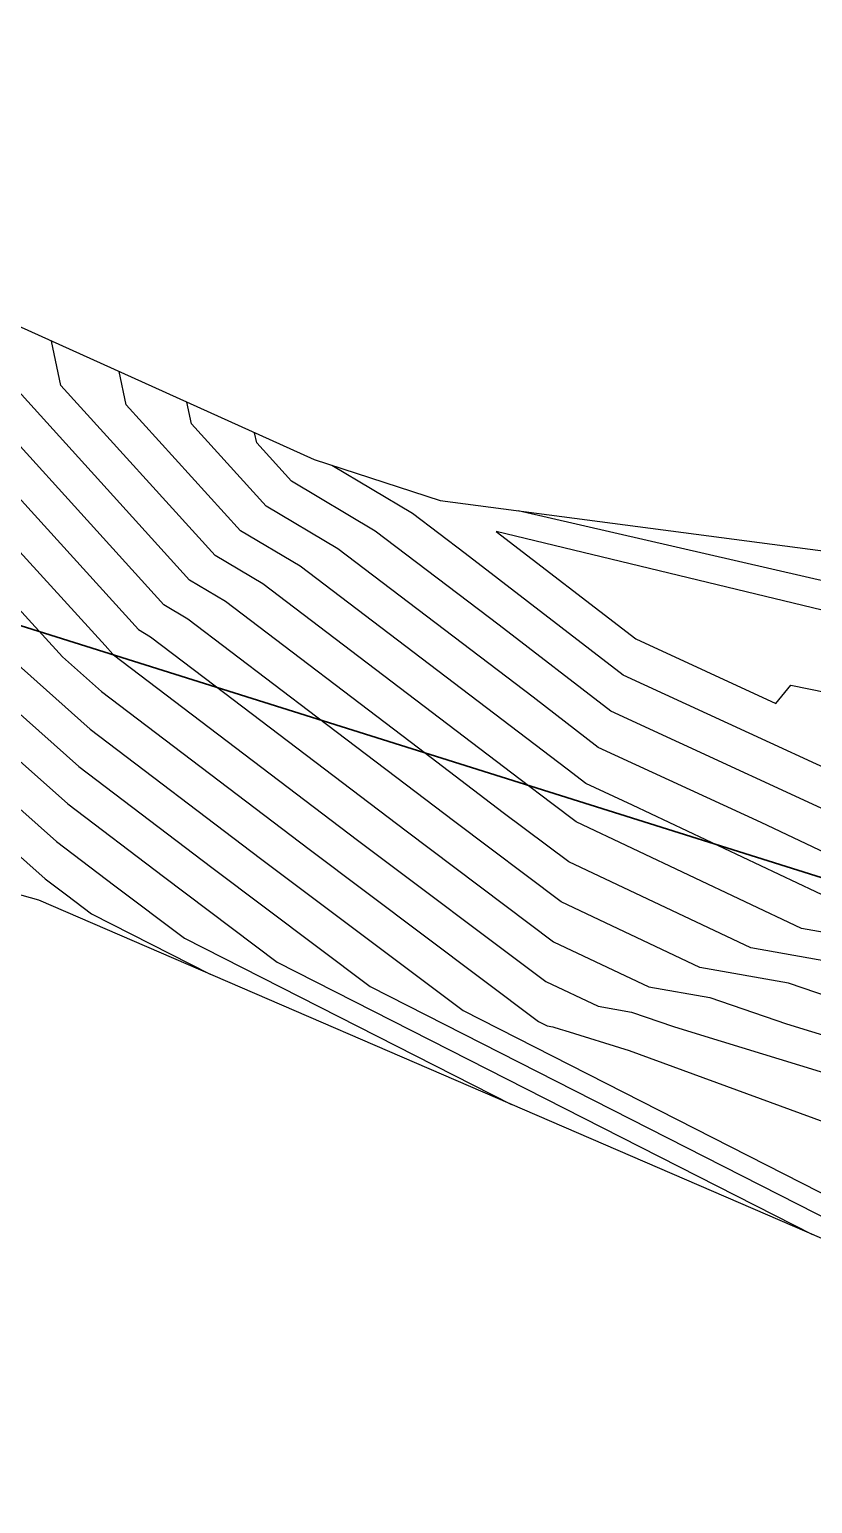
# Model space of a CAD drawing. Header units: metres. Extents: x 419533 to 423558, y 4805342 to 4807578.
# Drawn here: x 423371 to 423411.6, y 4807379 to 4807455.5 of the extents above; entities that cross this region are included whole.
import ezdxf

# ---------------------------------------------------------------- set-up
doc = ezdxf.new("R2010")
doc.units = ezdxf.units.M
for name, color, linetype in [('C-TINN-BNDY', 110, 'Continuous'), ('C-TOPO-MAJR', 9, 'Continuous'), ('C-TOPO-MINR', 8, 'Continuous')]:
    doc.layers.add(name, color=color, linetype=linetype)

# ---------------------------------------------------------------- blocks, each defined once
blk = doc.blocks.new('tower_bases_layout_1')
at = {"color": 31, "lineweight": 30, "true_color": 0xffbd7a, "elevation": 1718.013}
blk.add_lwpolyline([(423449.834, 4807399.592), (423130.593, 4807500.114), (421950.92, 4806612.998), (421795.045, 4806430.988), (421305.015, 4806147.038), (421305.015, 4806147.038), (420630.083, 4805770.97), (419765.157, 4805549.54), (419617.356, 4805580.088)], dxfattribs=at)
blk = doc.blocks.new('leg_extensions_profiles_1')
at = {"layer": 'C-TINN-BNDY', "color": 110, "linetype": 'Continuous', "lineweight": -3, "flags": 128}
blk.add_lwpolyline([(423220.106, 4807493.809), (423287.479, 4807472.539), (423346.75, 4807452.112), (423354.485, 4807447.326), (423385.794, 4807433.173), (423392.335, 4807431.048), (423478.812, 4807419.661), (423490.286, 4807398.361), (423486.816, 4807381.936), (423448.832, 4807381.034), (423447.639, 4807381.11), (423434.405, 4807383.107), (423371.514, 4807410.312), (423322.65, 4807423.992), (423315.63, 4807426.111), (423282.366, 4807436.107), (423260.757, 4807442.208), (423234.184, 4807452.05), (423222.298, 4807455.787)], dxfattribs=at)
at = {"layer": 'C-TOPO-MAJR', "color": 9, "linetype": 'Continuous', "lineweight": -3, "flags": 128}
for points, elevation in [([(423351.278, 4807449.31), (423353.746, 4807444.059), (423356.645, 4807437.006), (423358.12, 4807435.985), (423370.133, 4807422.798), (423374.19, 4807419.189), (423383.019, 4807412.478), (423393.521, 4807404.581), (423419.383, 4807391.408), (423430.991, 4807387.714), (423434.401, 4807386.01), (423435.193, 4807384.132), (423435.413, 4807383.316), (423435.389, 4807383.242), (423435.328, 4807383.025), (423435.324, 4807382.968)], 1725), ([(423414.466, 4807406.763), (423408.438, 4807407.827), (423399, 4807412.296), (423395.607, 4807414.848), (423391.21, 4807418.19), (423381.198, 4807425.807), (423379.337, 4807426.916), (423369.285, 4807438.003)], 1720), ([(423419.472, 4807413.856), (423401.829, 4807421.991), (423393.63, 4807428.305), (423390.908, 4807430.376), (423386.719, 4807432.873)], 1715)]:
    blk.add_lwpolyline(points, dxfattribs=dict(at, elevation=elevation))
at = {"layer": 'C-TOPO-MINR', "color": 8, "linetype": 'Continuous', "lineweight": -3, "flags": 128}
for points, elevation in [([(423340.45, 4807454.283), (423340.417, 4807454.276), (423341.219, 4807452.932), (423340.717, 4807451.368), (423350.041, 4807431.681), (423350.433, 4807430.887), (423350.496, 4807430.731), (423350.798, 4807430.441), (423354.614, 4807427.8), (423359.646, 4807422.277), (423371.848, 4807411.419), (423372.949, 4807410.582), (423374.259, 4807409.597), (423380.414, 4807406.462)], 1729), ([(423342.827, 4807453.464), (423342.807, 4807453.46), (423343.306, 4807452.622), (423342.994, 4807451.649), (423349.353, 4807438.222), (423351.428, 4807433.806), (423352.088, 4807432.202), (423355.491, 4807429.846), (423362.268, 4807422.407), (423372.433, 4807413.362), (423375.466, 4807411.056), (423379.074, 4807408.343), (423396.027, 4807399.708)], 1728), ([(423345.205, 4807452.645), (423345.197, 4807452.643), (423345.393, 4807452.313), (423345.27, 4807451.929), (423347.775, 4807446.64), (423352.201, 4807437.223), (423353.607, 4807433.803), (423356.367, 4807431.893), (423364.89, 4807422.538), (423373.019, 4807415.304), (423377.984, 4807411.53), (423383.89, 4807407.089), (423411.641, 4807392.954)], 1727), ([(423347.924, 4807451.386), (423352.974, 4807440.641), (423355.126, 4807435.405), (423357.244, 4807433.939), (423367.511, 4807422.668), (423373.604, 4807417.246), (423380.501, 4807412.004), (423388.705, 4807405.835), (423427.254, 4807386.2)], 1726), ([(423358.997, 4807438.031), (423372.755, 4807422.929), (423374.775, 4807421.131), (423385.537, 4807412.952), (423397.429, 4807404.009), (423397.89, 4807403.791), (423398.183, 4807403.739), (423398.553, 4807403.613), (423398.794, 4807403.539), (423402.142, 4807402.512), (423428.402, 4807392.871), (423429.075, 4807392.724), (423430.206, 4807393.159), (423431.326, 4807392.484), (423434.136, 4807391.329), (423434.521, 4807391.005), (423434.808, 4807390.612), (423434.783, 4807390.381), (423434.878, 4807390.22), (423436.646, 4807386.024), (423437.273, 4807383.703), (423437.204, 4807383.491), (423437.031, 4807382.874), (423437.02, 4807382.712)], 1724), ([(423359.873, 4807440.077), (423374.954, 4807423.523), (423375.367, 4807423.068), (423375.372, 4807423.065), (423375.398, 4807423.045), (423388.054, 4807413.426), (423397.822, 4807406.081), (423400.527, 4807404.8), (423402.254, 4807404.495), (423404.428, 4807403.752), (423405.84, 4807403.319), (423425.524, 4807397.285)], 1723), ([(423362.518, 4807439.983), (423376.69, 4807424.351), (423377.314, 4807423.979), (423380.669, 4807421.427), (423390.572, 4807413.9), (423398.215, 4807408.152), (423403.164, 4807405.809), (423406.325, 4807405.251), (423410.303, 4807403.892), (423412.887, 4807403.1)], 1722), ([(423416.178, 4807404.031), (423410.395, 4807406.007), (423405.801, 4807406.818), (423398.607, 4807410.224), (423393.089, 4807414.374), (423385.939, 4807419.808), (423379.256, 4807424.893), (423378.013, 4807425.633), (423365.901, 4807438.993)], 1721), ([(423418.537, 4807407.52), (423411.075, 4807408.836), (423399.393, 4807414.368), (423398.124, 4807415.322), (423396.48, 4807416.571), (423383.14, 4807426.721), (423380.66, 4807428.198), (423372.669, 4807437.013), (423372.183, 4807439.326)], 1719), ([(423413.712, 4807409.845), (423402.315, 4807415.242), (423399.888, 4807416.361), (423398.917, 4807417.109), (423385.082, 4807427.635), (423381.984, 4807429.481), (423376.052, 4807436.023), (423375.692, 4807437.739)], 1718), ([(423416.349, 4807410.854), (423408.985, 4807414.341), (423400.535, 4807418.238), (423397.155, 4807420.841), (423387.024, 4807428.549), (423383.307, 4807430.763), (423379.436, 4807435.033), (423379.201, 4807436.153)], 1717), ([(423415.655, 4807413.441), (423401.182, 4807420.114), (423395.392, 4807424.573), (423388.966, 4807429.462), (423384.631, 4807432.046), (423382.82, 4807434.043), (423382.71, 4807434.567)], 1716), ([(423456.973, 4807416.569), (423396.38, 4807430.515)], 1714), ([(423414.649, 4807424.754), (423395.241, 4807429.439), (423402.476, 4807423.868), (423409.747, 4807420.515), (423410.524, 4807421.473), (423442.756, 4807414.895)], 1714)]:
    blk.add_lwpolyline(points, dxfattribs=dict(at, elevation=elevation))

msp = doc.modelspace()

# ---------------------------------------------------------------- linework, layer by layer
at = {"layer": 'C-TOPO-MAJR', "color": 9, "linetype": 'Continuous', "lineweight": -3, "flags": 128}
for points, elevation in [([(423351.278, 4807449.31), (423353.746, 4807444.059), (423356.645, 4807437.006), (423358.12, 4807435.985), (423370.133, 4807422.798), (423374.19, 4807419.189), (423383.019, 4807412.478), (423393.521, 4807404.581), (423419.383, 4807391.408), (423430.991, 4807387.714), (423434.401, 4807386.01), (423435.193, 4807384.132), (423435.413, 4807383.316), (423435.389, 4807383.242), (423435.328, 4807383.025), (423435.324, 4807382.968)], 1725), ([(423414.466, 4807406.763), (423408.438, 4807407.827), (423399, 4807412.296), (423395.607, 4807414.848), (423391.21, 4807418.19), (423381.198, 4807425.807), (423379.337, 4807426.916), (423369.285, 4807438.003)], 1720), ([(423419.472, 4807413.856), (423401.829, 4807421.991), (423393.63, 4807428.305), (423390.908, 4807430.376), (423386.719, 4807432.873)], 1715)]:
    msp.add_lwpolyline(points, dxfattribs=dict(at, elevation=elevation))
at = {"layer": 'C-TOPO-MINR', "color": 8, "linetype": 'Continuous', "lineweight": -3, "flags": 128}
for points, elevation in [([(423340.45, 4807454.283), (423340.417, 4807454.276), (423341.219, 4807452.932), (423340.717, 4807451.368), (423350.041, 4807431.681), (423350.433, 4807430.887), (423350.496, 4807430.731), (423350.798, 4807430.441), (423354.614, 4807427.8), (423359.646, 4807422.277), (423371.848, 4807411.419), (423372.949, 4807410.582), (423374.259, 4807409.597), (423380.414, 4807406.462)], 1729), ([(423342.827, 4807453.464), (423342.807, 4807453.46), (423343.306, 4807452.622), (423342.994, 4807451.649), (423349.353, 4807438.222), (423351.428, 4807433.806), (423352.088, 4807432.202), (423355.491, 4807429.846), (423362.268, 4807422.407), (423372.433, 4807413.362), (423375.466, 4807411.056), (423379.074, 4807408.343), (423396.027, 4807399.708)], 1728), ([(423345.205, 4807452.645), (423345.197, 4807452.643), (423345.393, 4807452.313), (423345.27, 4807451.929), (423347.775, 4807446.64), (423352.201, 4807437.223), (423353.607, 4807433.803), (423356.367, 4807431.893), (423364.89, 4807422.538), (423373.019, 4807415.304), (423377.984, 4807411.53), (423383.89, 4807407.089), (423411.641, 4807392.954)], 1727), ([(423347.924, 4807451.386), (423352.974, 4807440.641), (423355.126, 4807435.405), (423357.244, 4807433.939), (423367.511, 4807422.668), (423373.604, 4807417.246), (423380.501, 4807412.004), (423388.705, 4807405.835), (423427.254, 4807386.2)], 1726), ([(423359.873, 4807440.077), (423374.954, 4807423.523), (423375.367, 4807423.068), (423375.372, 4807423.065), (423375.398, 4807423.045), (423388.054, 4807413.426), (423397.822, 4807406.081), (423400.527, 4807404.8), (423402.254, 4807404.495), (423404.428, 4807403.752), (423405.84, 4807403.319), (423425.524, 4807397.285)], 1723), ([(423362.518, 4807439.983), (423376.69, 4807424.351), (423377.314, 4807423.979), (423380.669, 4807421.427), (423390.572, 4807413.9), (423398.215, 4807408.152), (423403.164, 4807405.809), (423406.325, 4807405.251), (423410.303, 4807403.892), (423412.887, 4807403.1)], 1722), ([(423416.178, 4807404.031), (423410.395, 4807406.007), (423405.801, 4807406.818), (423398.607, 4807410.224), (423393.089, 4807414.374), (423385.939, 4807419.808), (423379.256, 4807424.893), (423378.013, 4807425.633), (423365.901, 4807438.993)], 1721), ([(423418.537, 4807407.52), (423411.075, 4807408.836), (423399.393, 4807414.368), (423398.124, 4807415.322), (423396.48, 4807416.571), (423383.14, 4807426.721), (423380.66, 4807428.198), (423372.669, 4807437.013), (423372.183, 4807439.326)], 1719), ([(423358.997, 4807438.031), (423372.755, 4807422.929), (423374.775, 4807421.131), (423385.537, 4807412.952), (423397.429, 4807404.009), (423397.89, 4807403.791), (423398.183, 4807403.739), (423398.553, 4807403.613), (423398.794, 4807403.539), (423402.142, 4807402.512), (423428.402, 4807392.871), (423429.075, 4807392.724), (423430.206, 4807393.159), (423431.326, 4807392.484), (423434.136, 4807391.329), (423434.521, 4807391.005), (423434.808, 4807390.612), (423434.783, 4807390.381), (423434.878, 4807390.22), (423436.646, 4807386.024), (423437.273, 4807383.703), (423437.204, 4807383.491), (423437.031, 4807382.874), (423437.02, 4807382.712)], 1724), ([(423413.712, 4807409.845), (423402.315, 4807415.242), (423399.888, 4807416.361), (423398.917, 4807417.109), (423385.082, 4807427.635), (423381.984, 4807429.481), (423376.052, 4807436.023), (423375.692, 4807437.739)], 1718), ([(423416.349, 4807410.854), (423408.985, 4807414.341), (423400.535, 4807418.238), (423397.155, 4807420.841), (423387.024, 4807428.549), (423383.307, 4807430.763), (423379.436, 4807435.033), (423379.201, 4807436.153)], 1717), ([(423415.655, 4807413.441), (423401.182, 4807420.114), (423395.392, 4807424.573), (423388.966, 4807429.462), (423384.631, 4807432.046), (423382.82, 4807434.043), (423382.71, 4807434.567)], 1716), ([(423456.973, 4807416.569), (423396.38, 4807430.515)], 1714), ([(423414.649, 4807424.754), (423395.241, 4807429.439), (423402.476, 4807423.868), (423409.747, 4807420.515), (423410.524, 4807421.473), (423442.756, 4807414.895)], 1714)]:
    msp.add_lwpolyline(points, dxfattribs=dict(at, elevation=elevation))

# ---------------------------------------------------------------- block references
for name in ['leg_extensions_profiles_1', 'tower_bases_layout_1']:
    msp.add_blockref(name, (0, 0))

doc.saveas('drawing.dxf')
